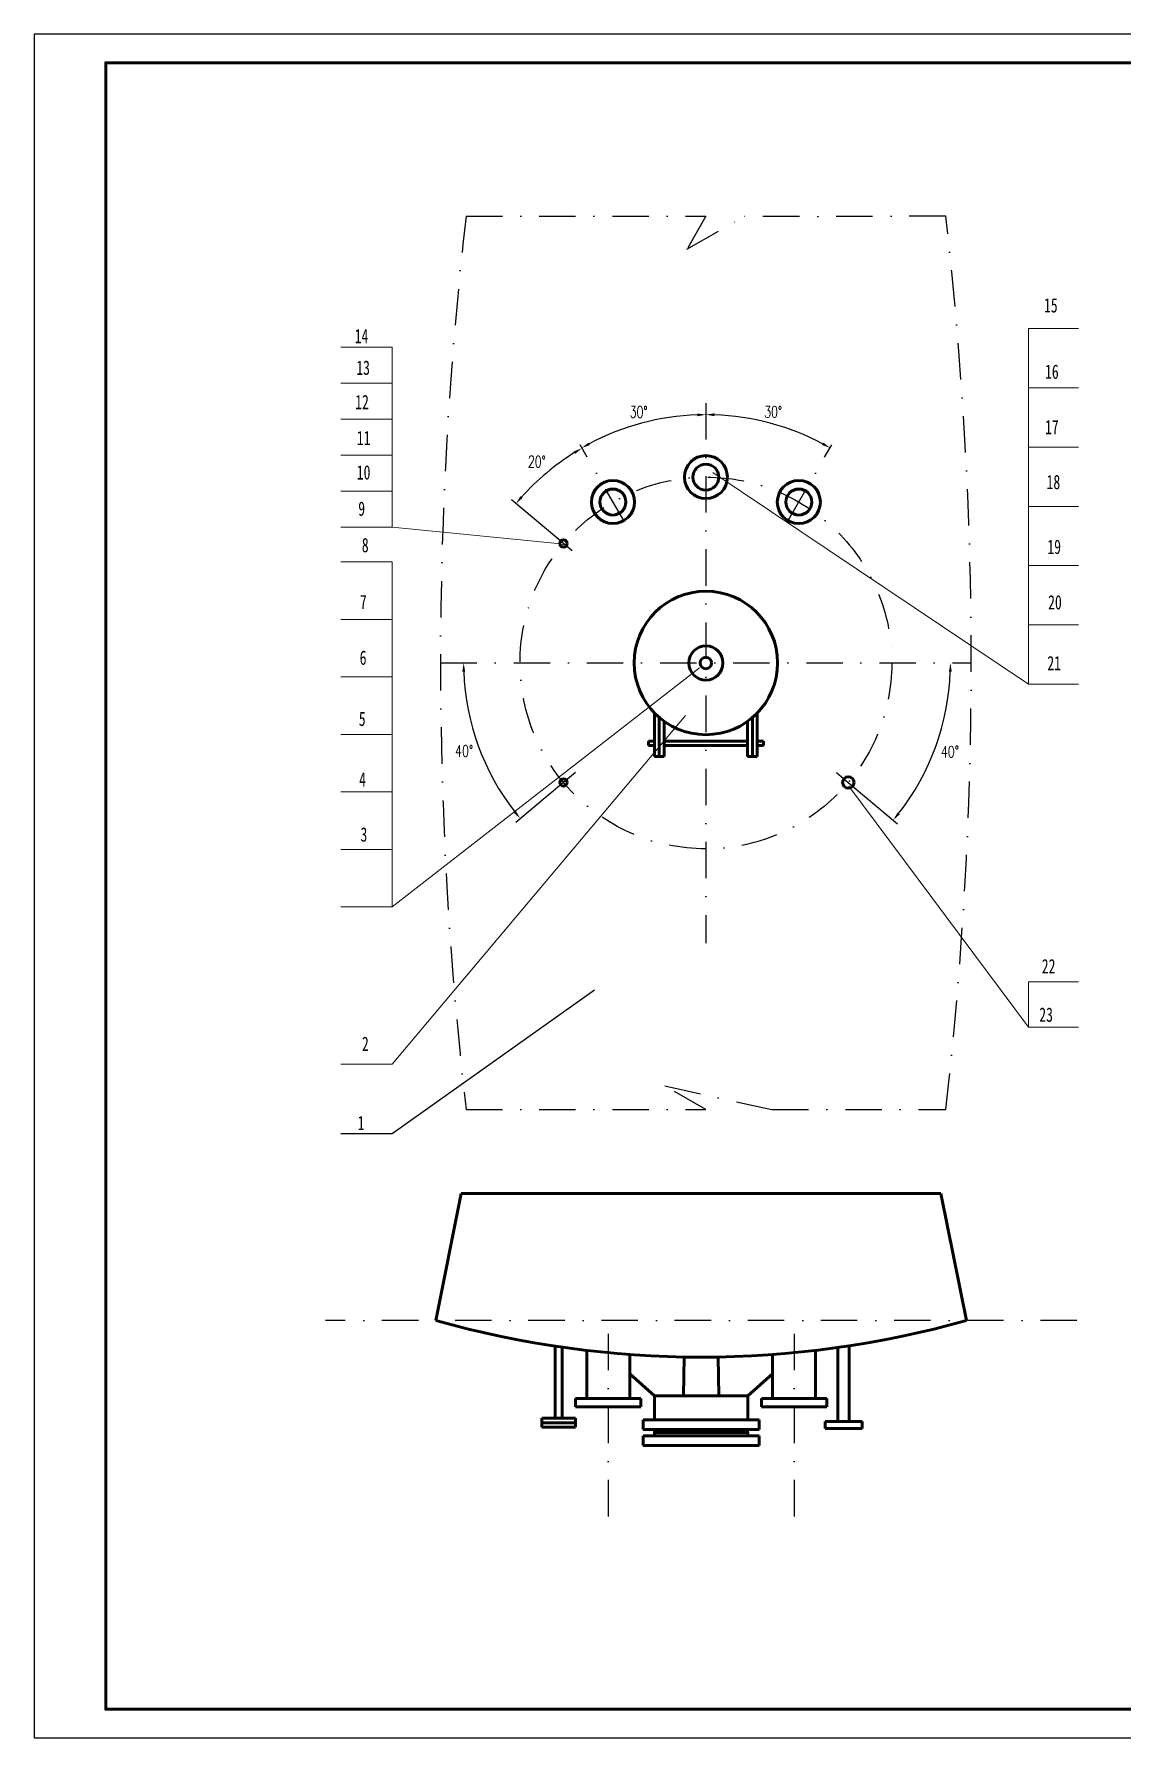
# Model space of a CAD drawing. Header units: millimetres. Extents: x -3246 to -2405, y -984 to -390.
# Drawn here: x -3246 to -2867, y -984 to -390 of the extents above; entities that cross this region are included whole.
import ezdxf

# ---------------------------------------------------------------- set-up
doc = ezdxf.new("R2010")
doc.units = ezdxf.units.MM
doc.linetypes.add('DASHDOT', pattern=[25.4, 12.7, -6.35, 0, -6.35])
doc.layers.add('图层1', color=180, linetype='Continuous', lineweight=50)
doc.layers.add('文字', color=7, linetype='Continuous', lineweight=18)
doc.layers.add('图层3', color=90, linetype='DASHDOT')
doc.styles.add('技术说明', font='txt.shx', dxfattribs={"width": 0.7, "height": 4, "bigfont": 'gbcbig.shx'})
doc.styles.add('技术说明文字', font='txt.shx', dxfattribs={"width": 0.7, "height": 4})
doc.dimstyles.new('副本 ISO-25', dxfattribs={"dimtxt": 4, "dimasz": 3, "dimexe": 2, "dimexo": 0, "dimgap": 1, "dimtad": 2, "dimtih": 1, "dimtoh": 1, "dimdsep": 46, "dimtxsty": '技术说明文字', "dimcen": 0, "dimadec": 0, "dimazin": 0, "dimtfac": 1, "dimtmove": 0, "dimatfit": 3, "dimfxl": 0, "dimarcsym": 0})

# ---------------------------------------------------------------- blocks, each defined once
blk = doc.blocks.new('*D23')
at = {"layer": 'Defpoints', "color": 0}
for p in [(-3012.09, -518.38), (-3027.12, -523.78), (-3055.97, -533.02), (-3040.74, -559.39), (-3012.09, -706.67)]:
    blk.add_point(p, dxfattribs=at)
at = {"layer": '文字', "color": 0, "lineweight": -2}
blk.add_arc((-3012.09, -609.01), 86.55, 91.98617, 118.01383, dxfattribs=at)
at = {"layer": '文字', "color": 0}
for points in [[(-3015.1, -522.01), (-3015.08, -523.01), (-3012.09, -522.46)], [(-3052.5, -533.04), (-3052.98, -532.16), (-3055.37, -534.06)]]:
    blk.add_solid(points, dxfattribs=at)
at = {"layer": '文字', "color": 0, "insert": (-3035.54, -521.49), "char_height": 4, "attachment_point": 5, "style": '技术说明文字'}
blk.add_mtext('30°', dxfattribs=at)
blk = doc.blocks.new('*D24')
at = {"layer": 'Defpoints', "color": 0}
for p in [(-3055.97, -533.02), (-3063.72, -539.66), (-3040.74, -559.39), (-3064.03, -565.42), (-3058.69, -569.91)]:
    blk.add_point(p, dxfattribs=at)
at = {"layer": '文字', "color": 0, "lineweight": -2}
blk.add_line((-3064.03, -565.42), (-3079.85, -552.15), dxfattribs=at)
blk.add_arc((-3012.09, -609.01), 86.45, 121.98837, 138.01163, dxfattribs=at)
at = {"layer": '文字', "color": 0}
for points in [[(-3058.15, -535.25), (-3057.63, -536.11), (-3055.32, -534.14)], [(-3075.97, -551.5), (-3076.73, -550.85), (-3078.32, -553.44)]]:
    blk.add_solid(points, dxfattribs=at)
at = {"layer": '文字', "color": 0, "insert": (-3071, -538.81), "char_height": 4, "attachment_point": 5, "style": '技术说明文字'}
blk.add_mtext('20°', dxfattribs=at)
blk = doc.blocks.new('*D25')
at = {"layer": 'Defpoints', "color": 0}
for p in [(-3012.09, -518.38), (-2982.48, -527.65), (-2968.22, -533.02), (-2983.45, -559.39), (-3012.09, -706.67)]:
    blk.add_point(p, dxfattribs=at)
at = {"layer": '文字', "color": 0, "lineweight": -2}
blk.add_arc((-3012.09, -609.01), 86.58, 61.98547, 88.01453, dxfattribs=at)
at = {"layer": '文字', "color": 0}
for points in [[(-3009.1, -522.98), (-3009.08, -521.98), (-3012.09, -522.43)], [(-2971.18, -532.14), (-2971.67, -533.01), (-2968.8, -534.03)]]:
    blk.add_solid(points, dxfattribs=at)
at = {"layer": '文字', "color": 0, "insert": (-2988.63, -521.46), "char_height": 4, "attachment_point": 5, "style": '技术说明文字'}
blk.add_mtext('30°', dxfattribs=at)
blk = doc.blocks.new('*D26')
at = {"layer": 'Defpoints', "color": 0}
for p in [(-3104.58, -609.01), (-2919.6, -609.01), (-2935.92, -647.26), (-2962.46, -650.65), (-2956.12, -655.97)]:
    blk.add_point(p, dxfattribs=at)
at = {"layer": '文字', "color": 0, "lineweight": -2}
blk.add_line((-2956.12, -655.97), (-2945.26, -665.09), dxfattribs=at)
blk.add_arc((-3012.09, -609.01), 85.24, 322.01655, 357.98345, dxfattribs=at)
at = {"layer": '文字', "color": 0}
for points in [[(-2927.4, -612), (-2926.4, -612.02), (-2926.85, -609.01)], [(-2944.52, -661.78), (-2945.29, -661.15), (-2946.79, -663.8)]]:
    blk.add_solid(points, dxfattribs=at)
at = {"layer": '文字', "color": 0, "insert": (-2927.05, -639.96), "char_height": 4, "attachment_point": 5, "style": '技术说明文字'}
blk.add_mtext('40°', dxfattribs=at)
blk = doc.blocks.new('*D27')
at = {"layer": 'Defpoints', "color": 0}
for p in [(-3104.58, -609.01), (-2919.6, -609.01), (-3094.25, -628.48), (-3061.72, -650.65), (-3068.07, -655.97)]:
    blk.add_point(p, dxfattribs=at)
at = {"layer": '文字', "color": 0, "lineweight": -2}
blk.add_line((-3068.07, -655.97), (-3078.31, -664.57), dxfattribs=at)
blk.add_arc((-3012.09, -609.01), 84.44, 182.03577, 217.96423, dxfattribs=at)
at = {"layer": '文字', "color": 0}
for points in [[(-3096.98, -612.02), (-3095.98, -612), (-3096.53, -609.01)], [(-3078.27, -660.64), (-3079.05, -661.26), (-3076.78, -663.28)]]:
    blk.add_solid(points, dxfattribs=at)
at = {"layer": '文字', "color": 0, "insert": (-3096.38, -639.68), "char_height": 4, "attachment_point": 5, "style": '技术说明文字'}
blk.add_mtext('40°', dxfattribs=at)

msp = doc.modelspace()

# ---------------------------------------------------------------- linework, layer by layer
for p, q in [((-3050.929, -723.071), (-3121.432, -773.203)), ((-3121.432, -773.203), (-3139.321, -773.203))]:
    msp.add_line(p, q)
msp.add_lwpolyline([(-3246.239, -983.762), (-2405.239, -983.762), (-2405.239, -389.762), (-3246.239, -389.762)], close=True)
at = {"layer": '图层1'}
for p, q in [((-3030.019, -641.583), (-3030.019, -626.552)), ((-3028.322, -641.583), (-3028.322, -628.022)), ((-3026.625, -641.583), (-3026.625, -629.349)), ((-2997.559, -641.583), (-2997.559, -629.349)), ((-2995.862, -641.583), (-2995.862, -628.022)), ((-2994.165, -641.583), (-2994.165, -626.552)), ((-3030.019, -636.252), (-3032.137, -636.252)), ((-3032.137, -636.252), (-3032.137, -637.795)), ((-3032.137, -637.795), (-3030.019, -637.795)), ((-3026.625, -636.252), (-3012.092, -636.252)), ((-3026.625, -637.795), (-3012.092, -637.795)), ((-2997.559, -636.252), (-3012.092, -636.252)), ((-2997.559, -637.795), (-3012.092, -637.795)), ((-2994.165, -636.252), (-2992.048, -636.252)), ((-2992.048, -637.795), (-2994.165, -637.795)), ((-2992.048, -636.252), (-2992.048, -637.795)), ((-3030.019, -641.583), (-3028.322, -641.583)), ((-3026.625, -641.583), (-3028.322, -641.583)), ((-2997.559, -641.583), (-2995.862, -641.583)), ((-2994.165, -641.583), (-2995.862, -641.583)), ((-3221.239, -676.762), (-3221.239, -696.762)), ((-3106.241, -838.202), (-3097.347, -793.935)), ((-3097.347, -793.935), (-3013.75, -793.935)), ((-2930.153, -793.935), (-3013.75, -793.935)), ((-2921.259, -838.202), (-2930.153, -793.935)), ((-3064.631, -847.189), (-3064.631, -872.273)), ((-3062.131, -847.558), (-3062.131, -872.273)), ((-3053.644, -848.668), (-3053.644, -865.374)), ((-2973.856, -848.668), (-2973.856, -865.374)), ((-2966.119, -847.665), (-2966.119, -873.479)), ((-2962.119, -847.075), (-2962.119, -873.479)), ((-3038.644, -850.104), (-3038.644, -865.374)), ((-3019.945, -864.557), (-3019.707, -850.963)), ((-3007.554, -864.557), (-3007.793, -850.963)), ((-2988.856, -850.104), (-2988.856, -856.844)), ((-2988.856, -850.104), (-2988.856, -865.374)), ((-3029.98, -864.557), (-3038.644, -856.844)), ((-2997.52, -864.557), (-2988.856, -856.844)), ((-3057.526, -865.374), (-3057.526, -868.342)), ((-3057.526, -865.374), (-3046.144, -865.374)), ((-3034.762, -865.374), (-3046.144, -865.374)), ((-3034.762, -865.374), (-3034.762, -868.342)), ((-3029.98, -864.557), (-3013.75, -864.557)), ((-3029.98, -864.557), (-3029.98, -872.868)), ((-2997.52, -864.557), (-3013.75, -864.557)), ((-2997.52, -864.557), (-2997.52, -872.868)), ((-2992.738, -865.374), (-2992.738, -868.342)), ((-2992.738, -865.374), (-2981.356, -865.374)), ((-2969.973, -865.374), (-2981.356, -865.374)), ((-2969.973, -865.374), (-2969.973, -868.342)), ((-3064.631, -872.273), (-3069.222, -872.273)), ((-3069.222, -872.273), (-3069.222, -875.458)), ((-3062.131, -872.273), (-3064.631, -872.273)), ((-3062.131, -872.273), (-3057.539, -872.273)), ((-3057.539, -872.273), (-3057.539, -875.458)), ((-3057.526, -868.342), (-3046.144, -868.342)), ((-3034.762, -868.342), (-3046.144, -868.342)), ((-3033.97, -872.868), (-3033.97, -876.19)), ((-3033.97, -872.868), (-3029.98, -872.868)), ((-3029.98, -872.868), (-3013.75, -872.868)), ((-2997.52, -872.868), (-3013.75, -872.868)), ((-2993.529, -872.868), (-2997.52, -872.868)), ((-2993.529, -872.868), (-2993.529, -876.19)), ((-2992.738, -868.342), (-2981.356, -868.342)), ((-2969.973, -868.342), (-2981.356, -868.342)), ((-3069.222, -873.866), (-3057.539, -873.866)), ((-3069.222, -875.458), (-3064.631, -875.458)), ((-3062.131, -875.458), (-3064.631, -875.458)), ((-3057.539, -875.458), (-3062.131, -875.458)), ((-3033.97, -876.19), (-3013.75, -876.19)), ((-3033.97, -881.807), (-3033.97, -878.485)), ((-3033.97, -878.485), (-3013.75, -878.485)), ((-3029.98, -877.338), (-3013.75, -877.338)), ((-3029.966, -876.19), (-3029.966, -877.338)), ((-3029.966, -877.338), (-3029.966, -878.485)), ((-2993.529, -876.19), (-3013.75, -876.19)), ((-3013.75, -876.19), (-3010.149, -876.19)), ((-2997.52, -877.338), (-3013.75, -877.338)), ((-2993.529, -878.485), (-3013.75, -878.485)), ((-2997.533, -876.19), (-2997.533, -877.338)), ((-2997.52, -877.338), (-2997.52, -878.485)), ((-2993.529, -881.807), (-2993.529, -878.485)), ((-2966.119, -873.479), (-2970.559, -873.479)), ((-2970.559, -873.479), (-2970.559, -875.929)), ((-2970.559, -875.929), (-2966.119, -875.929)), ((-2962.119, -873.479), (-2966.119, -873.479)), ((-2962.119, -875.929), (-2966.119, -875.929)), ((-2962.119, -873.479), (-2957.679, -873.479)), ((-2957.679, -875.929), (-2962.119, -875.929)), ((-2957.679, -873.479), (-2957.679, -875.929)), ((-3033.97, -881.807), (-3029.98, -881.807)), ((-3029.98, -881.807), (-3013.75, -881.807)), ((-2997.52, -881.807), (-3013.75, -881.807)), ((-2993.529, -881.807), (-2997.52, -881.807))]:
    msp.add_line(p, q, dxfattribs=at)
for points in [[(-2828.239, -399.762), (-3221.239, -399.762), (-3221.239, -676.762)], [(-3221.239, -696.762), (-3221.239, -973.762), (-2828.239, -973.762)]]:
    msp.add_lwpolyline(points, dxfattribs=at)
for centre, radius in [((-3012.092, -544.218), 7.5), ((-3012.092, -544.218), 4.526), ((-3044.487, -552.898), 7.5), ((-2979.698, -552.898), 7.5), ((-3044.487, -552.898), 4.526), ((-2979.698, -552.898), 4.526), ((-3061.723, -567.362), 1.25), ((-3012.092, -609.007), 25), ((-3012.092, -609.007), 5.957), ((-3012.092, -609.007), 2), ((-3061.723, -650.652), 1.25), ((-2962.461, -650.652), 2)]:
    msp.add_circle(centre, radius, dxfattribs=at)
msp.add_arc((-3013.75, -510.789), 340.226, 254.225553, 285.774447, dxfattribs=at)
at = {"layer": '图层3'}
for p, q in [((-3095.69, -453.284), (-3012.092, -453.284)), ((-3012.092, -453.284), (-3018.729, -464.779)), ((-3018.729, -464.779), (-2998.923, -453.344)), ((-2928.495, -453.284), (-2998.923, -453.344)), ((-3012.092, -518.381), (-3012.092, -706.671)), ((-3040.737, -559.393), (-3055.966, -533.016)), ((-2983.448, -559.393), (-2968.219, -533.016)), ((-3058.692, -569.905), (-3064.034, -565.423)), ((-3104.583, -609.007), (-2919.601, -609.007)), ((-3057.572, -647.169), (-3061.723, -650.652)), ((-2966.612, -647.169), (-2962.461, -650.652)), ((-3061.723, -650.652), (-3068.065, -655.974)), ((-2962.461, -650.652), (-2956.119, -655.974)), ((-3012.092, -764.729), (-3026.371, -756.485)), ((-3026.371, -756.485), (-2988.972, -764.729)), ((-3095.69, -764.729), (-3012.092, -764.729)), ((-2988.972, -764.729), (-2928.495, -764.729)), ((-2882.809, -838.202), (-3144.69, -838.202)), ((-3046.144, -842.837), (-3046.144, -911.765)), ((-2981.356, -842.837), (-2981.356, -911.765)), ((-3038.644, -865.374), (-3034.762, -865.374))]:
    msp.add_line(p, q, dxfattribs=at)
msp.add_circle((-3012.092, -609.007), 64.788, dxfattribs=at)
for centre, start, end in [((-1736.823, -609.007), 173.462566, 186.537434), ((-4287.361, -609.007), 353.462566, 6.537434)]:
    msp.add_arc(centre, 1367.76, start, end, dxfattribs=at)
at = {"layer": '文字'}
for p, q in [((-2899.646, -616.437), (-2899.646, -492.4)), ((-2899.646, -492.4), (-2882.229, -492.4)), ((-2899.646, -492.4), (-2882.229, -492.4)), ((-2899.646, -492.4), (-2882.229, -492.4)), ((-2899.646, -492.4), (-2882.229, -492.4)), ((-3121.432, -498.911), (-3139.321, -498.911)), ((-3121.432, -498.911), (-3139.321, -498.911)), ((-3121.432, -498.911), (-3139.321, -498.911)), ((-3121.432, -498.911), (-3139.321, -498.911)), ((-3121.432, -561.676), (-3121.432, -498.911)), ((-3121.432, -511.464), (-3139.321, -511.464)), ((-3121.432, -511.464), (-3139.321, -511.464)), ((-3121.432, -511.464), (-3139.321, -511.464)), ((-3121.432, -511.464), (-3139.321, -511.464)), ((-2899.646, -513.07), (-2882.229, -513.07)), ((-2899.646, -513.07), (-2882.229, -513.07)), ((-2899.646, -513.07), (-2882.229, -513.07)), ((-2899.646, -513.07), (-2882.229, -513.07)), ((-3121.432, -524.017), (-3139.321, -524.017)), ((-3121.432, -524.017), (-3139.321, -524.017)), ((-3121.432, -524.017), (-3139.321, -524.017)), ((-3121.432, -524.017), (-3139.321, -524.017)), ((-2899.646, -533.74), (-2882.229, -533.74)), ((-2899.646, -533.74), (-2882.229, -533.74)), ((-2899.646, -533.74), (-2882.229, -533.74)), ((-2899.646, -533.74), (-2882.229, -533.74)), ((-3121.432, -536.57), (-3139.321, -536.57)), ((-3121.432, -536.57), (-3139.321, -536.57)), ((-3121.432, -536.57), (-3139.321, -536.57)), ((-3121.432, -536.57), (-3139.321, -536.57)), ((-3009.705, -542.656), (-2899.646, -616.437)), ((-3121.432, -549.123), (-3139.321, -549.123)), ((-3121.432, -549.123), (-3139.321, -549.123)), ((-3121.432, -549.123), (-3139.321, -549.123)), ((-3121.432, -549.123), (-3139.321, -549.123)), ((-2899.646, -554.41), (-2882.229, -554.41)), ((-2899.646, -554.41), (-2882.229, -554.41)), ((-2899.646, -554.41), (-2882.229, -554.41)), ((-2899.646, -554.41), (-2882.229, -554.41)), ((-3121.432, -561.676), (-3139.321, -561.676)), ((-3062.605, -567.526), (-3121.432, -561.676)), ((-3121.432, -573.76), (-3139.321, -573.76)), ((-3121.432, -694.032), (-3121.432, -573.76)), ((-2899.646, -575.08), (-2882.229, -575.08)), ((-2899.646, -575.08), (-2882.229, -575.08)), ((-2899.646, -575.08), (-2882.229, -575.08)), ((-2899.646, -575.08), (-2882.229, -575.08)), ((-3121.432, -593.805), (-3139.321, -593.805)), ((-3121.432, -593.805), (-3139.321, -593.805)), ((-2899.646, -595.75), (-2882.229, -595.75)), ((-2899.646, -595.75), (-2882.229, -595.75)), ((-2899.646, -595.75), (-2882.229, -595.75)), ((-2899.646, -595.75), (-2882.229, -595.75)), ((-3014.338, -610.687), (-3121.432, -694.032)), ((-3121.432, -613.85), (-3139.321, -613.85)), ((-3121.432, -613.85), (-3139.321, -613.85)), ((-3121.432, -613.85), (-3139.321, -613.85)), ((-3121.432, -613.85), (-3139.321, -613.85)), ((-3121.432, -613.85), (-3139.321, -613.85)), ((-2899.646, -616.437), (-2882.229, -616.42)), ((-3019.163, -627.265), (-3121.432, -748.889)), ((-3121.432, -633.896), (-3139.321, -633.896)), ((-3121.432, -633.896), (-3139.321, -633.896)), ((-3121.432, -633.896), (-3139.321, -633.896)), ((-3121.432, -633.896), (-3139.321, -633.896)), ((-2962.22, -651.911), (-2899.646, -735.966)), ((-3121.432, -653.941), (-3139.321, -653.941)), ((-3121.432, -653.941), (-3139.321, -653.941)), ((-3121.432, -653.941), (-3139.321, -653.941)), ((-3121.432, -653.941), (-3139.321, -653.941)), ((-3121.432, -673.986), (-3139.321, -673.986)), ((-3121.432, -673.986), (-3139.321, -673.986)), ((-3121.432, -673.986), (-3139.321, -673.986)), ((-3121.432, -673.986), (-3139.321, -673.986)), ((-3121.432, -694.032), (-3139.321, -694.032)), ((-2899.646, -735.966), (-2899.646, -720.153)), ((-2899.646, -720.153), (-2882.229, -720.153)), ((-2899.646, -735.966), (-2882.229, -735.966)), ((-3121.432, -748.889), (-3139.321, -748.889))]:
    msp.add_line(p, q, dxfattribs=at)

# ---------------------------------------------------------------- texts
at = {"layer": '文字', "char_height": 5, "attachment_point": 1, "style": '技术说明'}
for s, insert, width in [('{\\fSimSun|b0|i0|c134|p2;15}', (-2894.255, -481.81), 8.80991), ('{\\fSimSun|b0|i0|c134|p2;14}', (-3134.507, -492.555), 7.60002), ('{\\fSimSun|b0|i0|c134|p2;13}', (-3133.937, -503.568), 7.22002), ('{\\fSimSun|b0|i0|c134|p2;16}', (-2893.89, -504.949), 8.06174), ('{\\fSimSun|b0|i0|c134|p2;12}', (-3134.317, -515.53), 9.31003), ('{\\fSimSun|b0|i0|c134|p2;11}', (-3133.747, -528.062), 7.41002), ('{\\fSimSun|b0|i0|c134|p2;17}', (-2893.89, -524.284), 7.25557), ('{\\fSimSun|b0|i0|c134|p2;10}', (-3133.769, -540.049), 7.68444), ('{\\fSimSun|b0|i0|c134|p2;18}', (-2893.352, -543.405), 8.33047), ('{\\fSimSun|b0|i0|c134|p2;9}', (-3133.258, -552.723), 8.44451), ('{\\fSimSun|b0|i0|c134|p2;8}', (-3132.022, -565.408), 8.96819), ('{\\fSimSun|b0|i0|c134|p2;19}', (-2893.084, -566.017), 7.25557), ('{\\fSimSun|b0|i0|c134|p2;7}', (-3132.66, -585.247), 7.31615), ('{\\fSimSun|b0|i0|c134|p2;20}', (-2892.816, -585.352), 6.71812), ('{\\fSimSun|b0|i0|c134|p2;6}', (-3132.759, -604.646), 9.6762), ('{\\fSimSun|b0|i0|c134|p2;21}', (-2893.084, -606.567), 7.79302), ('{\\fSimSun|b0|i0|c134|p2;5}', (-3133.063, -625.973), 10.14821), ('{\\fSimSun|b0|i0|c134|p2;4}', (-3132.954, -647.144), 8.02417), ('{\\fSimSun|b0|i0|c134|p2;3}', (-3132.475, -666.29), 13.7471), ('{\\fSimSun|b0|i0|c134|p2;22}', (-2895.031, -712.23), 10.30577), ('{\\fSimSun|b0|i0|c134|p2;23}', (-2895.889, -729.109), 13.74103), ('{\\fSimSun|b0|i0|c134|p2;2}', (-3131.976, -739.27), 8.96819), ('{\\fSimSun|b0|i0|c134|p2;1}', (-3133.467, -766.877), 22.87904)]:
    msp.add_mtext(s, dxfattribs=dict(at, insert=insert, width=width))

# ---------------------------------------------------------------- dimensions: what is measured, and where the dimension line sits
at = {"layer": '文字'}
for base, line1, line2, picture, middle in [((-3027.121, -523.775), ((-3012.092, -518.381), (-3012.092, -706.671)), ((-3040.737, -559.393), (-3055.966, -533.016)), '*D23', (-3035.544, -521.485)), ((-2982.481, -527.651), ((-2983.448, -559.393), (-2968.219, -533.016)), ((-3012.092, -518.381), (-3012.092, -706.671)), '*D25', (-2988.633, -521.456)), ((-3063.717, -539.663), ((-3040.737, -559.393), (-3055.966, -533.016)), ((-3058.692, -569.905), (-3064.034, -565.423)), '*D24', (-3070.998, -538.805)), ((-2935.917, -647.264), ((-2962.461, -650.652), (-2956.119, -655.974)), ((-3104.583, -609.007), (-2919.601, -609.007)), '*D26', (-2927.053, -639.959)), ((-3094.254, -628.479), ((-3061.723, -650.652), (-3068.065, -655.974)), ((-3104.583, -609.007), (-2919.601, -609.007)), '*D27', (-3096.376, -639.683))]:
    dim = msp.add_angular_dim_2l(base=base, line1=line1, line2=line2, dimstyle='副本 ISO-25', dxfattribs=at)
    dim.commit()
    dim.dimension.update_dxf_attribs({"geometry": picture, "text_midpoint": middle})

doc.saveas('drawing.dxf')
